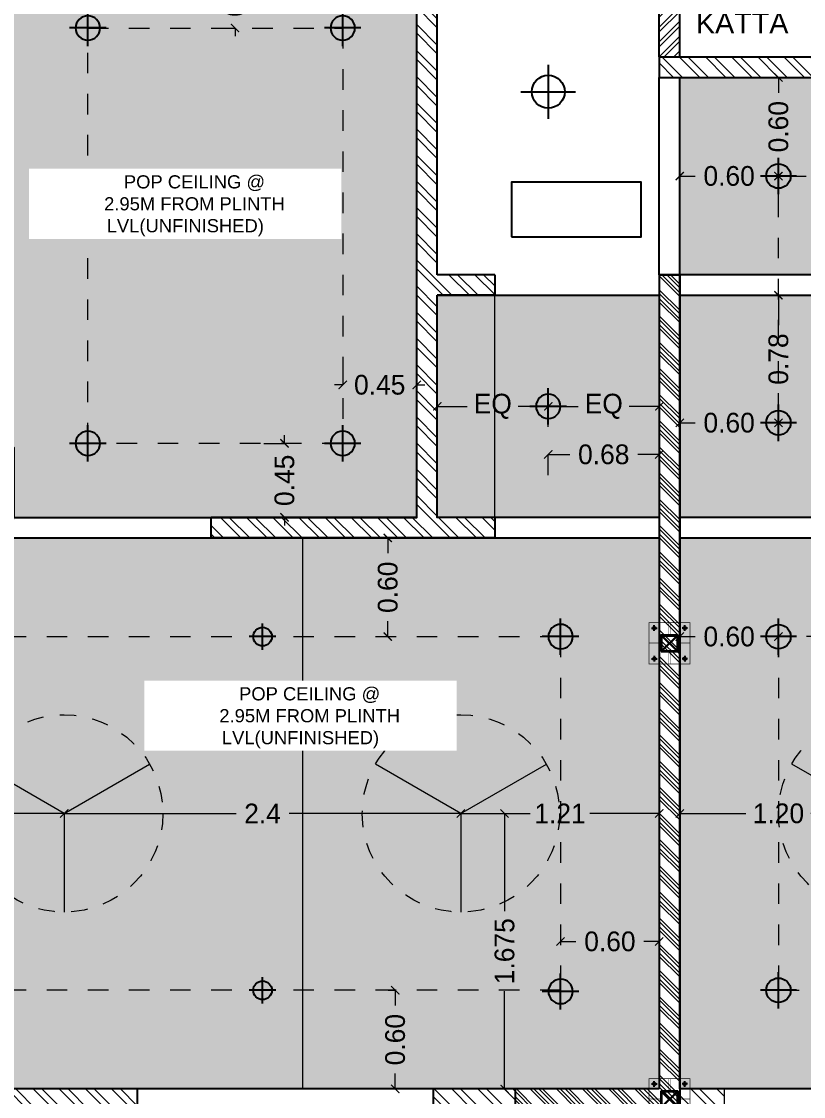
# Model space of a CAD drawing. Header units: metres. Extents: x 494 to 1845, y -666 to 1061.
# Drawn here: x 1532.37 to 1537.12, y 203.24 to 209.77 of the extents above; entities that cross this region are included whole.
import ezdxf

# ---------------------------------------------------------------- set-up
doc = ezdxf.new("R2010")
doc.units = ezdxf.units.M
doc.header["$MEASUREMENT"] = 0
for name, pattern in [('1', [0]), ('141011 - Typical Flr Plans -1 - 1.5 & 1-2 BHK_ Kolshet Namrata1$0$HIDDEN', [0.375, 0.25, -0.125]), ('_ZCAD_DYNDIM_LINETYPE_DATA_NAME_', [0.25, 0.125, -0.125]), ('HIDDEN', [0.375, 0.25, -0.125])]:
    doc.linetypes.add(name, pattern=pattern)
doc.layers.get('Defpoints').update_dxf_attribs({"color": 12})
for name, color, linetype, lineweight in [('01 WALL', 7, 'Continuous', 25), ('A-Wall Hatch', 8, 'Continuous', 9), ('DIMENSION', 8, 'Continuous', 5), ('ele ref line', 44, 'Continuous', 9), ('elec block', 14, 'Continuous', 9), ('Grid', 1, 'Continuous', 25), ('SCPL_BOLTS', 11, 'Continuous', 15), ('SCPL_ST PLATE', 222, 'Continuous', 0), ('VDA - FALSE CEILING', 7, 'Continuous', 5), ('VDA-FURNITURE', 8, 'Continuous', 13), ('VDA-HATCH', 8, 'Continuous', 9), ('VDA-WALL', 250, 'Continuous', 25)]:
    doc.layers.add(name, color=color, linetype=linetype, lineweight=lineweight)
for name, color, linetype in [('A-AREA', 1, 'Continuous'), ('BASE PLATE', 3, 'Continuous'), ('CEILING', 7, 'Continuous'), ('ceiling elec', 7, 'Continuous'), ('COLUMN', 1, 'Continuous'), ('SCPL HIDDEN', 8, 'HIDDEN'), ('TEXT', 7, 'Continuous'), ('TILES', 4, '1'), ('VDA-TEXT', 250, '1'), ('VDA-WALL BELOW', 8, 'Continuous'), ('VDA_ELECTRICAL FIXTURES', 7, 'Continuous')]:
    doc.layers.add(name, color=color, linetype=linetype)
doc.styles.add('RS', font='GOTHIC.TTF')
doc.styles.get("Standard").update_dxf_attribs({"font": 'arial.ttf'})
doc.dimstyles.new('SMALL', dxfattribs={"dimtxt": 0.16, "dimasz": 0.05, "dimexe": 0, "dimexo": 0, "dimgap": 0.05, "dimtad": 0, "dimdec": 1, "dimzin": 0, "dimdsep": 46, "dimtxsty": 'RS', "dimblk": 'ARCHTICK', "dimcen": 2.5, "dimclrd": 256, "dimclre": 256, "dimclrt": 5, "dimadec": 0, "dimazin": 0, "dimtfac": 1, "dimtofl": 0, "dimtmove": 0, "dimatfit": 3, "dimldrblk": 'ARCHTICK', "dimfxl": 0, "dimtolj": 1, "dimtzin": 0, "dimarcsym": 0})

# ---------------------------------------------------------------- blocks, each defined once
blk = doc.blocks.new('athath')
at = {"layer": 'BASE PLATE', "const_width": 0.004}
blk.add_lwpolyline([(382058.4642, 2057488.1339), (382058.7142, 2057488.1339), (382058.7142, 2057487.8839), (382058.4642, 2057487.8839)], close=True, dxfattribs=at)
at = {"layer": 'COLUMN', "color": 5, "lineweight": 30}
for p, q in [((382058.6392, 2057488.0589), (382058.5392, 2057487.9589)), ((382058.6392, 2057487.9589), (382058.5392, 2057488.0589))]:
    blk.add_line(p, q, dxfattribs=at)
blk.add_lwpolyline([(382058.5392, 2057488.0589), (382058.5392, 2057487.9589), (382058.6392, 2057487.9589), (382058.6392, 2057488.0589)], close=True, dxfattribs=at)
at = {"layer": 'Grid', "color": 5, "const_width": 0.002}
blk.add_lwpolyline([(382058.5392, 2057488.0589), (382058.6392, 2057488.0589), (382058.6392, 2057487.9589), (382058.5392, 2057487.9589)], close=True, dxfattribs=at)
at = {"layer": 'Grid', "color": 5}
blk.add_lwpolyline([(382058.5424, 2057488.0557), (382058.636, 2057488.0557), (382058.636, 2057487.9621), (382058.5424, 2057487.9621)], close=True, dxfattribs=at)
at = {"layer": 'SCPL HIDDEN'}
for p, q in [((382058.5131, 2057488.1019), (382058.4792, 2057488.1019)), ((382058.4962, 2057488.1188), (382058.4962, 2057488.0849)), ((382058.6652, 2057488.1019), (382058.6991, 2057488.1019)), ((382058.6822, 2057488.1188), (382058.6822, 2057488.0849)), ((382058.5131, 2057487.9159), (382058.4792, 2057487.9159)), ((382058.4962, 2057487.8989), (382058.4962, 2057487.9328)), ((382058.6652, 2057487.9159), (382058.6991, 2057487.9159)), ((382058.6822, 2057487.8989), (382058.6822, 2057487.9328))]:
    blk.add_line(p, q, dxfattribs=at)
at = {"layer": 'SCPL_BOLTS'}
for centre in [(382058.4962, 2057488.1019), (382058.6822, 2057488.1019), (382058.4962, 2057487.9159), (382058.6822, 2057487.9159)]:
    blk.add_circle(centre, 0.0103, dxfattribs=at)
at = {"layer": 'SCPL_ST PLATE', "const_width": 0.002}
for points in [[(382058.5857, 2057488.1339), (382058.5926, 2057488.1339), (382058.5926, 2057488.0589), (382058.5857, 2057488.0589)], [(382058.4642, 2057488.0123), (382058.4642, 2057488.0054), (382058.5392, 2057488.0054), (382058.5392, 2057488.0123)], [(382058.5857, 2057487.8839), (382058.5926, 2057487.8839), (382058.5926, 2057487.9589), (382058.5857, 2057487.9589)], [(382058.6392, 2057488.0054), (382058.6392, 2057488.0123), (382058.7142, 2057488.0123), (382058.7142, 2057488.0054)]]:
    blk.add_lwpolyline(points, close=True, dxfattribs=at)
blk = doc.blocks.new('RJRTYJTY')
at = {"layer": 'VDA_ELECTRICAL FIXTURES', "color": 1}
for p, q in [((1034.1393, 54.9462), (1034.1393, 55.1921)), ((1034.2643, 55.0691), (1034.0143, 55.0691))]:
    blk.add_line(p, q, dxfattribs=at)
blk.add_circle((1034.1393, 55.0691), 0.0753, dxfattribs=at)
blk = doc.blocks.new('12w')
at = {"layer": 'VDA_ELECTRICAL FIXTURES', "color": 5, "ltscale": 0.1}
for p, q in [((87910.28, 3817.04), (87910.28, 3823.9)), ((87906.82, 3820.47), (87913.75, 3820.47))]:
    blk.add_line(p, q, dxfattribs=at)
blk.add_circle((87910.28, 3820.47), 2.32, dxfattribs=at)
blk = doc.blocks.new('AEYTUU')
at = {"layer": 'VDA_ELECTRICAL FIXTURES', "color": 6, "ltscale": 0.1}
for p, q in [((8243.959, -3482.8142), (8243.959, -3482.6904)), ((8244.0215, -3482.7523), (8243.8964, -3482.7523))]:
    blk.add_line(p, q, dxfattribs=at)
blk.add_circle((8243.959, -3482.7523), 0.0437, dxfattribs=at)
blk = doc.blocks.new('FAN 1')
at = {"layer": 'elec block', "color": 68, "true_color": 0x394d00}
for q in [(-3723.1179, 868.3743), (-3722.0786, 868.3743), (-3722.5983, 867.4743)]:
    blk.add_line((-3722.5983, 868.0743), q, dxfattribs=at)
at = {"layer": 'elec block', "color": 68, "linetype": '141011 - Typical Flr Plans -1 - 1.5 & 1-2 BHK_ Kolshet Namrata1$0$HIDDEN', "ltscale": 0.15, "true_color": 0x394d00}
blk.add_circle((-3722.5983, 868.0743), 0.6, dxfattribs=at)
blk = doc.blocks.new('_ArchTick')
at = {"color": 0, "linetype": 'ByBlock', "const_width": 0.15}
blk.add_lwpolyline([(-0.5, -0.5), (0.5, 0.5)], dxfattribs=at)
blk = doc.blocks.new('*D617')
at = {"layer": 'Defpoints', "color": 0, "transparency": 16777216}
for p in [(4.375, 4.3937), (4.825, 4.3937), (4.825, 4.2805)]:
    blk.add_point(p, dxfattribs=at)
at = {"layer": 'DIMENSION', "lineweight": -2, "transparency": 16777216}
for p, q in [((4.375, 4.3937), (4.375, 4.2805)), ((4.825, 4.3937), (4.825, 4.2805)), ((4.375, 4.2805), (4.325, 4.2805)), ((4.825, 4.2805), (4.875, 4.2805))]:
    blk.add_line(p, q, dxfattribs=at)
at = {"layer": 'DIMENSION', "lineweight": -2, "transparency": 16777216, "xscale": 0.05, "yscale": 0.05, "zscale": 0.05}
blk.add_blockref('_ArchTick', (4.375, 4.2805), dxfattribs=at)
at = {"layer": 'DIMENSION', "lineweight": -2, "transparency": 16777216, "xscale": 0.05, "yscale": 0.05, "zscale": 0.05, "rotation": 180}
blk.add_blockref('_ArchTick', (4.825, 4.2805), dxfattribs=at)
at = {"layer": 'DIMENSION', "color": 5, "transparency": 16777216, "insert": (4.6, 4.2805), "char_height": 0.12, "attachment_point": 5, "style": 'RS'}
blk.add_mtext('\\A1;0.45', dxfattribs=at)
blk = doc.blocks.new('*D618')
at = {"layer": 'Defpoints', "color": 0, "transparency": 16777216}
for p in [(3.8445, 3.925), (4.021, 3.925), (3.8445, 3.475)]:
    blk.add_point(p, dxfattribs=at)
at = {"layer": 'DIMENSION', "lineweight": -2, "transparency": 16777216}
for p, q in [((3.896, 3.925), (4.021, 3.925)), ((4.021, 3.925), (4.021, 3.975)), ((3.896, 3.475), (4.021, 3.475)), ((4.021, 3.475), (4.021, 3.425))]:
    blk.add_line(p, q, dxfattribs=at)
at = {"layer": 'DIMENSION', "lineweight": -2, "transparency": 16777216, "xscale": 0.05, "yscale": 0.05, "zscale": 0.05}
for p, rotation in [((4.021, 3.925), 270), ((4.021, 3.475), 90)]:
    blk.add_blockref('_ArchTick', p, dxfattribs=dict(at, rotation=rotation))
at = {"layer": 'DIMENSION', "color": 5, "transparency": 16777216, "insert": (4.021, 3.7), "char_height": 0.12, "attachment_point": 5, "rotation": 90, "style": 'RS'}
blk.add_mtext('\\A1;0.45', dxfattribs=at)
blk = doc.blocks.new('*D619')
at = {"layer": 'Defpoints', "color": 0, "transparency": 16777216}
for p in [(4.95, 4.15), (4.95, 3.9936), (5.625, 3.9936)]:
    blk.add_point(p, dxfattribs=at)
at = {"layer": 'DIMENSION', "lineweight": -2, "transparency": 16777216}
for p, q in [((4.95, 4.025), (4.95, 4.15)), ((4.95, 4.15), (5.1321, 4.15)), ((5.625, 4.15), (5.4429, 4.15)), ((5.625, 4.025), (5.625, 4.15))]:
    blk.add_line(p, q, dxfattribs=at)
at = {"layer": 'DIMENSION', "lineweight": -2, "transparency": 16777216, "xscale": 0.05, "yscale": 0.05, "zscale": 0.05, "rotation": 180}
blk.add_blockref('_ArchTick', (4.95, 4.15), dxfattribs=at)
at = {"layer": 'DIMENSION', "lineweight": -2, "transparency": 16777216, "xscale": 0.05, "yscale": 0.05, "zscale": 0.05}
blk.add_blockref('_ArchTick', (5.625, 4.15), dxfattribs=at)
at = {"layer": 'DIMENSION', "color": 5, "transparency": 16777216, "insert": (5.2875, 4.15), "char_height": 0.12, "attachment_point": 5, "style": 'RS'}
blk.add_mtext('\\A1;EQ', dxfattribs=at)
blk = doc.blocks.new('*D620')
at = {"layer": 'Defpoints', "color": 0, "transparency": 16777216}
for p in [(6.3, 4.15), (5.625, 3.9342), (6.3, 3.9342)]:
    blk.add_point(p, dxfattribs=at)
at = {"layer": 'DIMENSION', "lineweight": -2, "transparency": 16777216}
for p, q in [((5.625, 4.025), (5.625, 4.15)), ((5.625, 4.15), (5.8071, 4.15)), ((6.3, 4.15), (6.1179, 4.15)), ((6.3, 4.025), (6.3, 4.15))]:
    blk.add_line(p, q, dxfattribs=at)
at = {"layer": 'DIMENSION', "lineweight": -2, "transparency": 16777216, "xscale": 0.05, "yscale": 0.05, "zscale": 0.05, "rotation": 180}
blk.add_blockref('_ArchTick', (5.625, 4.15), dxfattribs=at)
at = {"layer": 'DIMENSION', "lineweight": -2, "transparency": 16777216, "xscale": 0.05, "yscale": 0.05, "zscale": 0.05}
blk.add_blockref('_ArchTick', (6.3, 4.15), dxfattribs=at)
at = {"layer": 'DIMENSION', "color": 5, "transparency": 16777216, "insert": (5.9625, 4.15), "char_height": 0.12, "attachment_point": 5, "style": 'RS'}
blk.add_mtext('\\A1;EQ', dxfattribs=at)
blk = doc.blocks.new('*D621')
at = {"layer": 'Defpoints', "color": 0, "transparency": 16777216}
for p in [(6.3, 3.8575), (5.625, 3.6417), (6.3, 3.6417)]:
    blk.add_point(p, dxfattribs=at)
at = {"layer": 'DIMENSION', "lineweight": -2, "transparency": 16777216}
for p, q in [((5.625, 3.7325), (5.625, 3.8575)), ((5.625, 3.8575), (5.756, 3.8575)), ((6.3, 3.8575), (6.169, 3.8575)), ((6.3, 3.7325), (6.3, 3.8575))]:
    blk.add_line(p, q, dxfattribs=at)
at = {"layer": 'DIMENSION', "lineweight": -2, "transparency": 16777216, "xscale": 0.05, "yscale": 0.05, "zscale": 0.05, "rotation": 180}
blk.add_blockref('_ArchTick', (5.625, 3.8575), dxfattribs=at)
at = {"layer": 'DIMENSION', "lineweight": -2, "transparency": 16777216, "xscale": 0.05, "yscale": 0.05, "zscale": 0.05}
blk.add_blockref('_ArchTick', (6.3, 3.8575), dxfattribs=at)
at = {"layer": 'DIMENSION', "color": 5, "transparency": 16777216, "insert": (5.9625, 3.8575), "char_height": 0.12, "attachment_point": 5, "style": 'RS'}
blk.add_mtext('\\A1;0.68', dxfattribs=at)
blk = doc.blocks.new('*D626')
at = {"layer": 'Defpoints', "color": 0, "transparency": 16777216}
for p in [(4.6492, 3.35), (4.6492, 2.75), (4.6492, 2.75)]:
    blk.add_point(p, dxfattribs=at)
at = {"layer": 'DIMENSION', "lineweight": -2, "transparency": 16777216}
for p, q in [((4.6492, 3.35), (4.6492, 3.35)), ((4.6492, 3.35), (4.6492, 3.2567)), ((4.6492, 2.75), (4.6492, 2.8433)), ((4.6492, 2.75), (4.6492, 2.75))]:
    blk.add_line(p, q, dxfattribs=at)
at = {"layer": 'DIMENSION', "lineweight": -2, "transparency": 16777216, "xscale": 0.05, "yscale": 0.05, "zscale": 0.05}
for p, rotation in [((4.6492, 3.35), 90), ((4.6492, 2.75), 270)]:
    blk.add_blockref('_ArchTick', p, dxfattribs=dict(at, rotation=rotation))
at = {"layer": 'DIMENSION', "color": 5, "transparency": 16777216, "insert": (4.6492, 3.05), "char_height": 0.12, "attachment_point": 5, "rotation": 90, "style": 'RS'}
blk.add_mtext('\\A1;0.60', dxfattribs=at)
blk = doc.blocks.new('*D627')
at = {"layer": 'Defpoints', "color": 0, "transparency": 16777216}
for p in [(4.6516, 0.6), (4.6516, 0), (4.6942, 0)]:
    blk.add_point(p, dxfattribs=at)
at = {"layer": 'DIMENSION', "lineweight": -2, "transparency": 16777216}
for p, q in [((4.6516, 0.6), (4.6942, 0.6)), ((4.6942, 0.6), (4.6942, 0.5067)), ((4.6942, 0), (4.6942, 0.0933)), ((4.6516, 0), (4.6942, 0))]:
    blk.add_line(p, q, dxfattribs=at)
at = {"layer": 'DIMENSION', "lineweight": -2, "transparency": 16777216, "xscale": 0.05, "yscale": 0.05, "zscale": 0.05}
for p, rotation in [((4.6942, 0.6), 90), ((4.6942, 0), 270)]:
    blk.add_blockref('_ArchTick', p, dxfattribs=dict(at, rotation=rotation))
at = {"layer": 'DIMENSION', "color": 5, "transparency": 16777216, "insert": (4.6942, 0.3), "char_height": 0.12, "attachment_point": 5, "rotation": 90, "style": 'RS'}
blk.add_mtext('\\A1;0.60', dxfattribs=at)
blk = doc.blocks.new('*D628')
at = {"layer": 'Defpoints', "color": 0, "transparency": 16777216}
for p in [(5.7, 0.8966), (6.3, 0.8966), (6.3, 0.8966)]:
    blk.add_point(p, dxfattribs=at)
at = {"layer": 'DIMENSION', "lineweight": -2, "transparency": 16777216}
for p, q in [((5.7, 0.8966), (5.7, 0.8966)), ((5.7, 0.8966), (5.7933, 0.8966)), ((6.3, 0.8966), (6.2067, 0.8966)), ((6.3, 0.8966), (6.3, 0.8966))]:
    blk.add_line(p, q, dxfattribs=at)
at = {"layer": 'DIMENSION', "lineweight": -2, "transparency": 16777216, "xscale": 0.05, "yscale": 0.05, "zscale": 0.05, "rotation": 180}
blk.add_blockref('_ArchTick', (5.7, 0.8966), dxfattribs=at)
at = {"layer": 'DIMENSION', "lineweight": -2, "transparency": 16777216, "xscale": 0.05, "yscale": 0.05, "zscale": 0.05}
blk.add_blockref('_ArchTick', (6.3, 0.8966), dxfattribs=at)
at = {"layer": 'DIMENSION', "color": 5, "transparency": 16777216, "insert": (6, 0.8966), "char_height": 0.12, "attachment_point": 5, "style": 'RS'}
blk.add_mtext('\\A1;0.60', dxfattribs=at)
blk = doc.blocks.new('*D629')
at = {"layer": 'Defpoints', "color": 0, "transparency": 16777216}
for p in [(5.0937, 1.675), (6.3, 1.675), (6.3, 1.675)]:
    blk.add_point(p, dxfattribs=at)
at = {"layer": 'DIMENSION', "lineweight": -2, "transparency": 16777216}
for p, q in [((5.0937, 1.675), (5.0937, 1.675)), ((5.0937, 1.675), (5.5158, 1.675)), ((6.3, 1.675), (5.878, 1.675)), ((6.3, 1.675), (6.3, 1.675))]:
    blk.add_line(p, q, dxfattribs=at)
at = {"layer": 'DIMENSION', "lineweight": -2, "transparency": 16777216, "xscale": 0.05, "yscale": 0.05, "zscale": 0.05, "rotation": 180.0000000000013}
blk.add_blockref('_ArchTick', (5.0937, 1.675), dxfattribs=at)
at = {"layer": 'DIMENSION', "lineweight": -2, "transparency": 16777216, "xscale": 0.05, "yscale": 0.05, "zscale": 0.05}
blk.add_blockref('_ArchTick', (6.3, 1.675), dxfattribs=at)
at = {"layer": 'DIMENSION', "color": 5, "transparency": 16777216, "insert": (5.6969, 1.675), "char_height": 0.12, "attachment_point": 5, "style": 'RS'}
blk.add_mtext('\\A1;1.21', dxfattribs=at)
blk = doc.blocks.new('*D630')
at = {"layer": 'Defpoints', "color": 0, "transparency": 16777216}
for p in [(5.2596, 1.675), (5.2596, 0), (5.3594, 0)]:
    blk.add_point(p, dxfattribs=at)
at = {"layer": 'DIMENSION', "lineweight": -2, "transparency": 16777216}
for p, q in [((5.2596, 1.675), (5.3594, 1.675)), ((5.3594, 1.675), (5.3594, 1.0803)), ((5.3594, 0), (5.3594, 0.5947)), ((5.2596, 0), (5.3594, 0))]:
    blk.add_line(p, q, dxfattribs=at)
at = {"layer": 'DIMENSION', "lineweight": -2, "transparency": 16777216, "xscale": 0.05, "yscale": 0.05, "zscale": 0.05}
for p, rotation in [((5.3594, 1.675), 90), ((5.3594, 0), 270)]:
    blk.add_blockref('_ArchTick', p, dxfattribs=dict(at, rotation=rotation))
at = {"layer": 'DIMENSION', "color": 5, "transparency": 16777216, "insert": (5.3594, 0.8375), "char_height": 0.12, "attachment_point": 5, "rotation": 90, "style": 'RS'}
blk.add_mtext('\\A1;1.675', dxfattribs=at)
blk = doc.blocks.new('*D631')
at = {"layer": 'Defpoints', "color": 0, "transparency": 16777216}
for p in [(1.475, 1.675), (1.475, 1.675), (2.6812, 1.675)]:
    blk.add_point(p, dxfattribs=at)
at = {"layer": 'DIMENSION', "lineweight": -2, "transparency": 16777216}
for p, q in [((1.475, 1.675), (1.475, 1.675)), ((1.475, 1.675), (1.897, 1.675)), ((2.6812, 1.675), (2.2592, 1.675)), ((2.6812, 1.675), (2.6812, 1.675))]:
    blk.add_line(p, q, dxfattribs=at)
at = {"layer": 'DIMENSION', "lineweight": -2, "transparency": 16777216, "xscale": 0.05, "yscale": 0.05, "zscale": 0.05, "rotation": 180}
blk.add_blockref('_ArchTick', (1.475, 1.675), dxfattribs=at)
at = {"layer": 'DIMENSION', "lineweight": -2, "transparency": 16777216, "xscale": 0.05, "yscale": 0.05, "zscale": 0.05}
blk.add_blockref('_ArchTick', (2.6812, 1.675), dxfattribs=at)
at = {"layer": 'DIMENSION', "color": 5, "transparency": 16777216, "insert": (2.0781, 1.675), "char_height": 0.12, "attachment_point": 5, "style": 'RS'}
blk.add_mtext('\\A1;1.21', dxfattribs=at)
blk = doc.blocks.new('*D632')
at = {"layer": 'Defpoints', "color": 0, "transparency": 16777216}
for p in [(2.6812, 1.675), (5.0937, 1.6747), (5.0937, 1.675)]:
    blk.add_point(p, dxfattribs=at)
at = {"layer": 'DIMENSION', "lineweight": -2, "transparency": 16777216}
for p, q in [((2.6812, 1.675), (2.6812, 1.6753)), ((2.6812, 1.6753), (3.7265, 1.6751)), ((5.0937, 1.675), (4.0485, 1.6751)), ((5.0937, 1.6747), (5.0937, 1.675))]:
    blk.add_line(p, q, dxfattribs=at)
at = {"layer": 'DIMENSION', "lineweight": -2, "transparency": 16777216, "xscale": 0.05000000000000001, "yscale": 0.05000000000000001, "zscale": 0.05000000000000001}
for p, rotation in [((2.6812, 1.6753), 179.9927188488737), ((5.0937, 1.675), 359.9927188488738)]:
    blk.add_blockref('_ArchTick', p, dxfattribs=dict(at, rotation=rotation))
at = {"layer": 'DIMENSION', "color": 5, "transparency": 16777216, "insert": (3.8875, 1.6751), "char_height": 0.12, "attachment_point": 5, "rotation": 359.99272, "style": 'RS'}
blk.add_mtext('\\A1;2.4', dxfattribs=at)
blk = doc.blocks.new('*D645')
at = {"layer": 'Defpoints', "color": 0, "transparency": 16777216}
for p in [(3.6, 6.9), (3.7202, 6.9), (3.6, 6.45)]:
    blk.add_point(p, dxfattribs=at)
at = {"layer": 'DIMENSION', "lineweight": -2, "transparency": 16777216}
for p, q in [((3.7202, 6.9), (3.7202, 6.95)), ((3.6, 6.9), (3.7202, 6.9)), ((3.6, 6.45), (3.7202, 6.45)), ((3.7202, 6.45), (3.7202, 6.4))]:
    blk.add_line(p, q, dxfattribs=at)
at = {"layer": 'DIMENSION', "lineweight": -2, "transparency": 16777216, "xscale": 0.05, "yscale": 0.05, "zscale": 0.05}
for p, rotation in [((3.7202, 6.9), 270), ((3.7202, 6.45), 90)]:
    blk.add_blockref('_ArchTick', p, dxfattribs=dict(at, rotation=rotation))
at = {"layer": 'DIMENSION', "color": 5, "transparency": 16777216, "insert": (3.7202, 6.675), "char_height": 0.12, "attachment_point": 5, "rotation": 90, "style": 'RS'}
blk.add_mtext('\\A1;0.45', dxfattribs=at)
blk = doc.blocks.new('*D646')
at = {"layer": 'Defpoints', "color": 0, "transparency": 16777216}
for p in [(0.1097, 4.95), (-0.4903, 4.7487), (0.1097, 4.7487)]:
    blk.add_point(p, dxfattribs=at)
at = {"layer": 'DIMENSION', "lineweight": -2, "transparency": 16777216}
for p, q in [((-0.4903, 4.825), (-0.4903, 4.95)), ((-0.4903, 4.95), (-0.397, 4.95)), ((0.1097, 4.95), (0.0164, 4.95)), ((0.1097, 4.825), (0.1097, 4.95))]:
    blk.add_line(p, q, dxfattribs=at)
at = {"layer": 'DIMENSION', "lineweight": -2, "transparency": 16777216, "xscale": 0.05, "yscale": 0.05, "zscale": 0.05, "rotation": 180}
blk.add_blockref('_ArchTick', (-0.4903, 4.95), dxfattribs=at)
at = {"layer": 'DIMENSION', "lineweight": -2, "transparency": 16777216, "xscale": 0.05, "yscale": 0.05, "zscale": 0.05}
blk.add_blockref('_ArchTick', (0.1097, 4.95), dxfattribs=at)
at = {"layer": 'DIMENSION', "color": 5, "transparency": 16777216, "insert": (-0.1903, 4.95), "char_height": 0.12, "attachment_point": 5, "style": 'RS'}
blk.add_mtext('\\A1;0.60', dxfattribs=at)
blk = doc.blocks.new('*D647')
at = {"layer": 'Defpoints', "color": 0, "transparency": 16777216}
for p in [(0.8597, 4.95), (0.1097, 4.7831), (0.8597, 4.7831)]:
    blk.add_point(p, dxfattribs=at)
at = {"layer": 'DIMENSION', "lineweight": -2, "transparency": 16777216}
for p, q in [((0.1097, 4.825), (0.1097, 4.95)), ((0.1097, 4.95), (0.279, 4.95)), ((0.8597, 4.95), (0.6904, 4.95)), ((0.8597, 4.825), (0.8597, 4.95))]:
    blk.add_line(p, q, dxfattribs=at)
at = {"layer": 'DIMENSION', "lineweight": -2, "transparency": 16777216, "xscale": 0.05, "yscale": 0.05, "zscale": 0.05, "rotation": 180}
blk.add_blockref('_ArchTick', (0.1097, 4.95), dxfattribs=at)
at = {"layer": 'DIMENSION', "lineweight": -2, "transparency": 16777216, "xscale": 0.05, "yscale": 0.05, "zscale": 0.05}
blk.add_blockref('_ArchTick', (0.8597, 4.95), dxfattribs=at)
at = {"layer": 'DIMENSION', "color": 5, "transparency": 16777216, "insert": (0.4847, 4.95), "char_height": 0.12, "attachment_point": 5, "style": 'RS'}
blk.add_mtext('\\A1;0.75', dxfattribs=at)
blk = doc.blocks.new('*D648')
at = {"layer": 'Defpoints', "color": 0, "transparency": 16777216}
for p in [(0.1097, 5.55), (0.1447, 5.55), (0.1447, 4.95)]:
    blk.add_point(p, dxfattribs=at)
at = {"layer": 'DIMENSION', "lineweight": -2, "transparency": 16777216}
for p, q in [((0.1447, 5.55), (0.1097, 5.55)), ((0.1097, 5.55), (0.1097, 5.4567)), ((0.1097, 4.95), (0.1097, 5.0433)), ((0.1447, 4.95), (0.1097, 4.95))]:
    blk.add_line(p, q, dxfattribs=at)
at = {"layer": 'DIMENSION', "lineweight": -2, "transparency": 16777216, "xscale": 0.05, "yscale": 0.05, "zscale": 0.05}
for p, rotation in [((0.1097, 5.55), 90), ((0.1097, 4.95), 270)]:
    blk.add_blockref('_ArchTick', p, dxfattribs=dict(at, rotation=rotation))
at = {"layer": 'DIMENSION', "color": 5, "transparency": 16777216, "insert": (0.1097, 5.25), "char_height": 0.12, "attachment_point": 5, "rotation": 90, "style": 'RS'}
blk.add_mtext('\\A1;0.60', dxfattribs=at)
blk = doc.blocks.new('*D649')
at = {"layer": 'Defpoints', "color": 0, "transparency": 16777216}
for p in [(-0.4903, 3.45), (-0.4903, 3.3391), (0.1097, 3.3391)]:
    blk.add_point(p, dxfattribs=at)
at = {"layer": 'DIMENSION', "lineweight": -2, "transparency": 16777216}
for p, q in [((-0.4903, 3.3391), (-0.4903, 3.45)), ((-0.4903, 3.45), (-0.397, 3.45)), ((0.1097, 3.45), (0.0164, 3.45)), ((0.1097, 3.3391), (0.1097, 3.45))]:
    blk.add_line(p, q, dxfattribs=at)
at = {"layer": 'DIMENSION', "lineweight": -2, "transparency": 16777216, "xscale": 0.05, "yscale": 0.05, "zscale": 0.05, "rotation": 180}
blk.add_blockref('_ArchTick', (-0.4903, 3.45), dxfattribs=at)
at = {"layer": 'DIMENSION', "lineweight": -2, "transparency": 16777216, "xscale": 0.05, "yscale": 0.05, "zscale": 0.05}
blk.add_blockref('_ArchTick', (0.1097, 3.45), dxfattribs=at)
at = {"layer": 'DIMENSION', "color": 5, "transparency": 16777216, "insert": (-0.1903, 3.45), "char_height": 0.12, "attachment_point": 5, "style": 'RS'}
blk.add_mtext('\\A1;0.60', dxfattribs=at)
blk = doc.blocks.new('*D650')
at = {"layer": 'Defpoints', "color": 0, "transparency": 16777216}
for p in [(0.1097, 4.225), (0.2194, 4.225), (0.2194, 3.45)]:
    blk.add_point(p, dxfattribs=at)
at = {"layer": 'DIMENSION', "lineweight": -2, "transparency": 16777216}
for p, q in [((0.2194, 4.225), (0.1097, 4.225)), ((0.1097, 4.225), (0.1097, 4.044)), ((0.1097, 3.45), (0.1097, 3.631)), ((0.2194, 3.45), (0.1097, 3.45))]:
    blk.add_line(p, q, dxfattribs=at)
at = {"layer": 'DIMENSION', "lineweight": -2, "transparency": 16777216, "xscale": 0.05, "yscale": 0.05, "zscale": 0.05}
for p, rotation in [((0.1097, 4.225), 89.99999878570395), ((0.1097, 3.45), 269.999998785704)]:
    blk.add_blockref('_ArchTick', p, dxfattribs=dict(at, rotation=rotation))
at = {"layer": 'DIMENSION', "color": 5, "transparency": 16777216, "insert": (0.1097, 3.8375), "char_height": 0.12, "attachment_point": 5, "rotation": 90, "style": 'RS'}
blk.add_mtext('\\A1;0.78', dxfattribs=at)
blk = doc.blocks.new('*D651')
at = {"layer": 'Defpoints', "color": 0, "transparency": 16777216}
for p in [(-0.4903, 2.15), (-0.4903, 1.9224), (0.1097, 1.9224)]:
    blk.add_point(p, dxfattribs=at)
at = {"layer": 'DIMENSION', "lineweight": -2, "transparency": 16777216}
for p, q in [((-0.4903, 2.025), (-0.4903, 2.15)), ((-0.4903, 2.15), (-0.397, 2.15)), ((0.1097, 2.15), (0.0164, 2.15)), ((0.1097, 2.025), (0.1097, 2.15))]:
    blk.add_line(p, q, dxfattribs=at)
at = {"layer": 'DIMENSION', "lineweight": -2, "transparency": 16777216, "xscale": 0.05, "yscale": 0.05, "zscale": 0.05, "rotation": 180}
blk.add_blockref('_ArchTick', (-0.4903, 2.15), dxfattribs=at)
at = {"layer": 'DIMENSION', "lineweight": -2, "transparency": 16777216, "xscale": 0.05, "yscale": 0.05, "zscale": 0.05}
blk.add_blockref('_ArchTick', (0.1097, 2.15), dxfattribs=at)
at = {"layer": 'DIMENSION', "color": 5, "transparency": 16777216, "insert": (-0.1903, 2.15), "char_height": 0.12, "attachment_point": 5, "style": 'RS'}
blk.add_mtext('\\A1;0.60', dxfattribs=at)
blk = doc.blocks.new('*D654')
at = {"layer": 'Defpoints', "color": 0, "transparency": 16777216}
for p in [(-0.4903, 1.414), (0.7097, 1.414), (-0.4903, 1.075)]:
    blk.add_point(p, dxfattribs=at)
at = {"layer": 'DIMENSION', "lineweight": -2, "transparency": 16777216}
for p, q in [((-0.4903, 1.2), (-0.4903, 1.075)), ((0.7097, 1.2), (0.7097, 1.075)), ((-0.4903, 1.075), (-0.0878, 1.075)), ((0.7097, 1.075), (0.3071, 1.075))]:
    blk.add_line(p, q, dxfattribs=at)
at = {"layer": 'DIMENSION', "lineweight": -2, "transparency": 16777216, "xscale": 0.05, "yscale": 0.05, "zscale": 0.05, "rotation": 180}
blk.add_blockref('_ArchTick', (-0.4903, 1.075), dxfattribs=at)
at = {"layer": 'DIMENSION', "lineweight": -2, "transparency": 16777216, "xscale": 0.05, "yscale": 0.05, "zscale": 0.05}
blk.add_blockref('_ArchTick', (0.7097, 1.075), dxfattribs=at)
at = {"layer": 'DIMENSION', "color": 5, "transparency": 16777216, "insert": (0.1097, 1.075), "char_height": 0.12, "attachment_point": 5, "style": 'RS'}
blk.add_mtext('\\A1;1.20', dxfattribs=at)
blk = doc.blocks.new('asfsdf')
at = {"layer": 'A-Wall Hatch', "ltscale": 0.1}
h = blk.add_hatch(dxfattribs=at)
h.set_pattern_fill('ANSI32', color=256, scale=0.3, angle=270)
h.set_pattern_definition([(315, (3.125, -3.6), (0.0795495, 0.0795495), []), (315, (3.125, -3.65303), (0.0795495, 0.0795495), [])])
h.paths.add_polyline_path([(1.35, 6), (1.475, 6), (1.475, 6.9), (4.825, 6.9), (4.825, 3.475), (3.575, 3.475), (3.575, 3.35), (5.3, 3.35), (5.3, 3.475), (4.95, 3.475), (4.95, 4.825), (5.3, 4.825), (5.3, 4.95), (4.95, 4.95), (4.95, 7.025), (1.35, 7.025)])
h.paths.add_polyline_path([(-3.25, -1.45), (-3.125, -1.45), (-3.125, 6.3), (-1.775, 6.3), (-1.775, 5.35), (-1.65, 5.35), (-1.65, 6.425), (-3.25, 6.425)])
h.paths.add_polyline_path([(-2.375, 3.775), (-0.125, 3.775), (-0.125, 0.9), (0, 0.9), (0, 3.775), (0.375, 3.775), (0.375, 3.9), (-1.65, 3.9), (-1.65, 4.75), (-1.775, 4.75), (-1.775, 3.9), (-2.375, 3.9)])
h.paths.add_polyline_path([(0.9, -0.125), (3, -0.125), (3, -3.6), (3.125, -3.6), (3.125, 0), (0.9, 0)])
h.paths.add_polyline_path([(5.425, -0.125), (5.425, -2.05), (5.55, -2.05), (5.55, -0.125), (6.425, -0.125), (6.425, 4.95), (6.3, 4.95), (6.3, 0), (5.425, 0)])
h.paths.add_polyline_path([(0.975, 3.7751), (0.975, 3.9), (1.35, 3.9), (1.35, 4.8), (1.475, 4.8), (1.475, 3.9), (2.375, 3.9), (2.375, 3.35), (2.25, 3.35), (2.25, 3.775), (1.475, 3.775), (1.475, 0.9), (1.35, 0.9), (1.35, 1.7), (0.75, 1.7), (0.75, 1.825), (1.35, 1.825), (1.35, 3.775), (0.9809, 3.775), (0.9809, 3.7751)])
h.paths.add_polyline_path([(-0.725, -0.125), (-0.125, -0.125), (-0.125, -3.6), (0, -3.6), (0, 0), (-0.725, 0)])
h.paths.add_polyline_path([(-3.125, -0.125), (-3.125, 0), (-2.525, 0), (-2.525, -0.125)])
h.paths.add_polyline_path([(4.925, -0.125), (4.925, 0), (5.425, 0), (5.425, -0.125)])
at = {"layer": 'VDA-HATCH', "true_color": 0xdbdbdb}
h = blk.add_hatch(color=254, dxfattribs=at)
h.dxf.hatch_style = 1
h.paths.add_polyline_path([(6.3, 0), (1.475, 0), (1.475, 3.775), (2.25, 3.775), (2.25, 3.35), (6.3, 3.35)])
h.paths.add_polyline_path([(1.475, 3.9), (2.375, 3.9), (2.375, 3.475), (4.825, 3.475), (4.825, 6.9), (1.475, 6.9)])
h.paths.add_polyline_path([(-0.125, 3.775), (-3.125, 3.775), (-3.125, 0), (-0.125, 0)])
h.paths.add_polyline_path([(3, -0.125), (0, -0.125), (0, -3.475), (3, -3.475)])
h.paths.add_polyline_path([(-1.775, 3.9), (-3.125, 3.9), (-3.125, 6.3), (-1.775, 6.3)])
h.paths.add_polyline_path([(1.35, 1.825), (0, 1.825), (0, 3.775), (1.35, 3.775)])
h.paths.add_polyline_path([(1.35, 1.7), (0, 1.7), (0, 0), (1.35, 0)])
h.paths.add_polyline_path([(4.95, 4.825), (6.3, 4.825), (6.3, 3.475), (4.95, 3.475)])
at = {"layer": 'CEILING', "color": 6}
for points in [[(1.475, 3.9), (2.375, 3.9), (2.375, 3.475), (4.825, 3.475), (4.825, 6.9), (1.475, 6.9)], [(4.95, 4.825), (6.3, 4.825), (6.3, 3.475), (4.95, 3.475)], [(6.3, 0), (1.475, 0), (1.475, 3.775), (2.25, 3.775), (2.25, 3.35), (6.3, 3.35)]]:
    blk.add_lwpolyline(points, close=True, dxfattribs=at)
at = {"layer": 'DIMENSION'}
blk.add_line((4.1334, 0), (4.1334, 3.35), dxfattribs=at)
at = {"layer": 'VDA - FALSE CEILING', "color": 253, "linetype": '_ZCAD_DYNDIM_LINETYPE_DATA_NAME_'}
for points in [[(2.825, 6.45), (4.375, 6.45), (4.375, 3.925), (2.825, 3.925)], [(5.7, 0.6), (2.075, 0.6), (2.075, 2.75), (5.7, 2.75)]]:
    blk.add_lwpolyline(points, close=True, dxfattribs=at)
at = {"layer": 'VDA-FURNITURE'}
blk.add_line((5.3, 3.475), (5.3, 4.825), dxfattribs=at)
at = {"layer": 'VDA-WALL'}
for p, q in [((4.95, 4.95), (4.95, 7.025)), ((4.825, 3.475), (4.825, 6.9)), ((5.3, 4.95), (4.95, 4.95)), ((5.3, 4.95), (5.3, 4.825)), ((6.3, 4.95), (6.3, 0)), ((6.425, 4.95), (6.3, 4.95)), ((6.425, 4.95), (6.425, -0.125)), ((4.95, 3.475), (4.95, 4.825)), ((5.3, 4.825), (4.95, 4.825)), ((4.825, 3.475), (3.575, 3.475)), ((3.575, 3.35), (3.575, 3.475)), ((5.3, 3.475), (4.95, 3.475)), ((5.3, 3.475), (5.3, 3.35)), ((5.3, 3.35), (3.575, 3.35)), ((3.125, 0), (0.9, 0)), ((3.125, 0), (3.125, -3.6)), ((6.3, 0), (4.925, 0)), ((4.925, 0), (4.925, -0.125))]:
    blk.add_line(p, q, dxfattribs=at)
at = {"layer": 'VDA-WALL BELOW'}
blk.add_line((4.925, 0), (3.125, 0), dxfattribs=at)
at = {"layer": '01 WALL', "xscale": 1.296, "yscale": 1.296, "zscale": 1.296}
for p in [(-10680.2833, 4516.397), (-10680.2833, 4514.247)]:
    blk.add_blockref('AEYTUU', p, dxfattribs=at)
at = {"layer": 'ceiling elec', "color": 55, "lineweight": 0, "xscale": -0.032002010394372, "yscale": 0.032002010394372, "zscale": 0.032002010394372}
for p in [(2816.1307, -115.8127), (2817.6807, -115.8127), (2818.9307, -118.1127), (2816.1307, -118.3377), (2817.6807, -118.3377), (2819.0057, -119.5127), (2819.0057, -121.6696)]:
    blk.add_blockref('12w', p, dxfattribs=at)
at = {"layer": 'ele ref line', "color": 14}
for p in [(3725.2795, -866.3993), (3727.692, -866.3993)]:
    blk.add_blockref('FAN 1', p, dxfattribs=at)
at = {"layer": 'DIMENSION'}
for p1, p2, distance, override, picture, middle in [((3.6, 6.45), (3.6, 6.9), -0.1202, {"dimtxt": 0.12, "dimdec": 2}, '*D645', (3.7202, 6.675)), ((4.375, 4.3937), (4.825, 4.3937), -0.1132, {"dimtxt": 0.12, "dimdec": 2, "dimblk": 'ArchTick'}, '*D617', (4.6, 4.2805)), ((3.8445, 3.475), (3.8445, 3.925), -0.1765, {"dimtxt": 0.12, "dimdec": 2, "dimblk": 'ArchTick'}, '*D618', (4.021, 3.7)), ((5.625, 3.6416980463), (6.3, 3.6416980463), 0.2158333809, {"dimtxt": 0.12, "dimdec": 2, "dimblk": 'ArchTick'}, '*D621', (5.9625, 3.8575314272)), ((4.6492, 3.35), (4.6492, 2.75), 0, {"dimtxt": 0.12, "dimdec": 2, "dimblk": 'ArchTick'}, '*D626', (4.6492, 3.05)), ((2.6812, 1.675), (1.475, 1.675), 0, {"dimtxt": 0.12, "dimdec": 2, "dimblk": 'ArchTick'}, '*D631', (2.0781, 1.675)), ((2.6812, 1.675), (5.0937, 1.6747), 0.0003, {"dimtxt": 0.12, "dimblk": 'ArchTick'}, '*D632', (3.8875, 1.6751)), ((5.0937, 1.675), (6.3, 1.675), 0, {"dimtxt": 0.12, "dimdec": 2, "dimblk": 'ArchTick'}, '*D629', (5.6969, 1.675)), ((5.2596, 1.675), (5.2596, 0), 0.0997, {"dimtxt": 0.12, "dimdec": 3}, '*D630', (5.3594, 0.8375)), ((5.7, 0.8966), (6.3, 0.8966), 0, {"dimtxt": 0.12, "dimdec": 2, "dimblk": 'ArchTick'}, '*D628', (6, 0.8966)), ((4.6516, 0.6), (4.6516, 0), 0.0426, {"dimtxt": 0.12, "dimdec": 2, "dimblk": 'ArchTick'}, '*D627', (4.6942, 0.3))]:
    dim = blk.add_aligned_dim(p1=p1, p2=p2, distance=distance, dimstyle='SMALL', override=override, dxfattribs=at)
    dim.commit()
    dim.dimension.update_dxf_attribs({"geometry": picture, "text_midpoint": middle})
for p1, p2, distance, picture, middle in [((5.625, 3.9936), (4.95, 3.9936), -0.1564, '*D619', (5.2875, 4.15)), ((5.625, 3.9342), (6.3, 3.9342), 0.2158, '*D620', (5.9625, 4.15))]:
    dim = blk.add_aligned_dim(p1=p1, p2=p2, distance=distance, text='EQ', dimstyle='SMALL', override={"dimtxt": 0.12, "dimblk": 'ArchTick'}, dxfattribs=at)
    dim.commit()
    dim.dimension.update_dxf_attribs({"geometry": picture, "text_midpoint": middle})
at = {"layer": 'TEXT', "extrusion": (-0.000127556, 1.52776e-05, 1), "char_height": 0.08, "width": 1.819509, "attachment_point": 2, "text_direction": (1, 0, 0.000128), "bg_fill": 2}
for insert in [(3.4176, 5.5547, 0), (4.1181, 2.4425, 0)]:
    blk.add_mtext('\\pi0.11179;POP CEILING @\\P2.95M FROM PLINTH LVL(UNFINISHED)', dxfattribs=dict(at, insert=insert))
blk = doc.blocks.new('sadfadsf')
at = {"layer": 'A-Wall Hatch', "ltscale": 0.1}
h = blk.add_hatch(dxfattribs=at)
h.set_pattern_fill('ANSI32', color=256, scale=0.3, angle=270)
h.set_pattern_definition([(315, (0.4603, -2.02692), (0.0795495, 0.0795495), []), (315, (0.4603, -2.07996), (0.0795495, 0.0795495), [])])
h.paths.add_polyline_path([(2.6547, 2.875), (0.9847, 2.875), (0.9847, 5.55), (4.8797, 5.55), (4.8797, 5.675), (-0.6153, 5.675), (-0.6153, 5.55), (0.8597, 5.55), (0.8597, 4.35), (0.5097, 4.35), (0.5097, 4.225), (0.8597, 4.225), (0.8597, 2.875), (0.5097, 2.875), (0.5097, 2.75), (2.6547, 2.75)])
h.paths.add_polyline_path([(-1.4903, -2.65), (-1.4903, -0.6), (-0.6153, -0.6), (-0.6153, 4.35), (-0.4903, 4.35), (-0.4903, -0.6), (-0.2203, -0.6), (-0.2203, -0.725), (-1.3653, -0.725), (-1.3653, -2.65)])
h.paths.add_polyline_path([(3.8547, -0.6), (1.5797, -0.6), (1.5797, -4.2), (1.7047, -4.2), (1.7047, -0.725), (3.8547, -0.725)])
h.paths.add_polyline_path([(5.2547, 3.2999), (5.2488, 3.2999), (4.8797, 3.3), (4.8797, 4.35), (4.7547, 4.35), (4.7547, 3.3), (3.8547, 3.3), (3.8547, 2.75), (3.9797, 2.75), (3.9797, 3.175), (4.7547, 3.175), (4.7547, 0.3), (4.8797, 0.3), (4.8797, 1.1), (5.6047, 1.1), (5.6047, 1.225), (4.8797, 1.225), (4.8797, 3.175), (5.2547, 3.175)])
h.paths.add_polyline_path([(8.9047, 3.3), (7.2547, 3.3), (7.2547, 4.65), (8.2047, 4.65), (8.2047, 4.7749), (7.1297, 4.775), (7.1297, 3.3), (5.8547, 3.3), (5.8547, 3.175), (8.9047, 3.175)])
h.paths.add_polyline_path([(5.6047, -1.625), (4.8797, -1.625), (4.8797, -0.725), (5.3297, -0.725), (5.3297, -0.6), (4.7547, -0.6), (4.7547, -4.2), (5.2547, -4.2), (5.2547, -4.0751), (5.2488, -4.0751), (4.8797, -4.075), (4.8797, -1.75), (5.6047, -1.75)])
h.paths.add_polyline_path([(9.7797, 4.775), (8.8047, 4.775), (8.8047, 4.65), (9.6547, 4.65), (9.6547, 3.3), (9.7797, 3.3)])
h.paths.add_polyline_path([(6.3547, -1.625), (6.2297, -1.625), (6.2297, -4.075), (5.8547, -4.075), (5.8547, -4.2), (6.3547, -4.2)])
h.paths.add_polyline_path([(6.3547, 3.175), (6.2297, 3.175), (6.2297, 0.3), (6.3547, 0.3)])
h.paths.add_polyline_path([(11.1047, 3.3), (9.7797, 3.3), (9.7797, 3.175), (11.1047, 3.175)])
h.paths.add_polyline_path([(9.7797, 3.3), (9.6547, 3.3), (9.6547, 3.175), (9.7797, 3.175)])
h.paths.add_polyline_path([(9.7797, 0.4125), (9.6547, 0.4125), (9.6547, -0.6), (6.2297, -0.6), (6.2297, -0.725), (9.6547, -0.725), (9.6547, -4.2), (9.7797, -4.2), (9.7797, -0.725), (11.1047, -0.725), (11.1047, -0.6), (9.7797, -0.6)])
h.paths.add_polyline_path([(9.6547, 2.2125), (9.7797, 2.2125), (9.7797, 3.175), (9.6547, 3.175)])
at = {"layer": 'VDA-HATCH', "true_color": 0xdbdbdb}
h = blk.add_hatch(color=254, dxfattribs=at)
h.dxf.hatch_style = 1
h.paths.add_polyline_path([(-0.4903, 2.75), (3.9797, 2.75), (3.9797, 3.175), (4.7547, 3.175), (4.7547, -0.6), (-0.4903, -0.6)])
h.paths.add_polyline_path([(6.3547, -4.075), (9.6547, -4.075), (9.6547, -0.725), (4.8797, -0.725), (4.8797, -1.625), (6.3547, -1.625)])
h.paths.add_polyline_path([(6.3547, 3.175), (9.6547, 3.175), (9.6547, -0.6), (6.3547, -0.6)])
h.paths.add_polyline_path([(1.7047, -0.725), (4.7547, -0.725), (4.7547, -4.075), (1.7047, -4.075)])
h.paths.add_polyline_path([(0.9847, 2.875), (3.8547, 2.875), (3.8547, 3.3), (4.7547, 3.3), (4.7547, 5.55), (0.9847, 5.55)])
h.paths.add_polyline_path([(7.2547, 3.3), (9.6547, 3.3), (9.6547, 4.65), (7.2547, 4.65)])
h.paths.add_polyline_path([(4.8797, -1.75), (6.2297, -1.75), (6.2297, -4.075), (4.8797, -4.075)])
h.paths.add_polyline_path([(4.8797, 1.225), (6.2297, 1.225), (6.2297, 3.175), (4.8797, 3.175)])
h.paths.add_polyline_path([(4.8797, 1.1), (6.2297, 1.1), (6.2297, -0.6), (4.8797, -0.6)])
h.paths.add_polyline_path([(0.8597, 2.875), (-0.4903, 2.875), (-0.4903, 4.225), (0.8597, 4.225)])
h.paths.add_polyline_path([(0.8597, 4.35), (-0.4903, 4.35), (-0.4903, 5.55), (0.8597, 5.55)])
blk.add_line((-0.2203, -0.6), (-0.2203, -0.725))
at = {"layer": 'A-AREA'}
blk.add_lwpolyline([(-0.4903, -0.6), (-0.4903, 4.35), (-0.6153, 4.35), (-0.6153, 5.55), (0.5097, 5.55), (0.9847, 5.55), (4.7547, 5.55)], dxfattribs=at)
at = {"layer": 'CEILING', "color": 6}
for points in [[(0.8597, 4.35), (-0.4903, 4.35), (-0.4903, 5.55), (0.8597, 5.55)], [(0.8597, 2.875), (-0.4903, 2.875), (-0.4903, 4.225), (0.8597, 4.225)], [(-0.4903, 2.75), (3.9797, 2.75), (3.9797, 3.175), (4.7547, 3.175), (4.7547, -0.6), (-0.4903, -0.6)]]:
    blk.add_lwpolyline(points, close=True, dxfattribs=at)
at = {"layer": 'VDA - FALSE CEILING', "color": 253, "linetype": '_ZCAD_DYNDIM_LINETYPE_DATA_NAME_'}
blk.add_line((0.1097, 3.45), (0.1097, 4.95), dxfattribs=at)
blk.add_lwpolyline([(4.1547, 2.15), (0.1097, 2.15), (0.1097, 0), (4.1547, 0)], close=True, dxfattribs=at)
at = {"layer": 'VDA-WALL'}
for p, q in [((-0.6153, 5.675), (-0.6153, 5.55)), ((-0.6153, 5.675), (4.8797, 5.675)), ((-0.6153, 5.55), (0.8597, 5.55)), ((-0.6153, 4.35), (-0.6153, -0.6)), ((-0.6153, 4.35), (-0.4903, 4.35)), ((-0.4903, 4.35), (-0.4903, -0.6)), ((-0.6153, -0.6), (-1.4903, -0.6)), ((-1.4903, -2.65), (-1.4903, -0.6)), ((-0.2203, -0.6), (-0.4903, -0.6))]:
    blk.add_line(p, q, dxfattribs=at)
at = {"layer": 'VDA-WALL BELOW'}
blk.add_line((1.5797, -0.6), (-0.2203, -0.6), dxfattribs=at)
at = {"layer": 'ceiling elec', "color": 55, "lineweight": 0, "xscale": 0.032002010394372, "yscale": 0.032002010394372, "zscale": 0.032002010394372, "rotation": 90.00000000000001}
for p in [(122.3724, -2808.3557), (122.3724, -2809.8557), (122.3724, -2811.1557), (122.3724, -2813.3057)]:
    blk.add_blockref('12w', p, dxfattribs=at)
at = {"layer": 'ele ref line', "color": 14}
blk.add_blockref('FAN 1', (3723.308, -866.9993), dxfattribs=at)
at = {"layer": 'DIMENSION'}
for p1, p2, distance, picture, middle in [((0.1447, 4.95), (0.1447, 5.55), 0.035, '*D648', (0.1097, 5.25)), ((-0.4903, 4.7487), (0.1097, 4.7487), 0.2013, '*D646', (-0.1903, 4.95)), ((0.1097, 4.7831), (0.8597, 4.7831), 0.1669, '*D647', (0.4847, 4.95)), ((0.219397, 3.45), (0.219397, 4.225004), 0.109698, '*D650', (0.109699, 3.837502)), ((0.1097, 3.3391), (-0.4903, 3.3391), -0.1109, '*D649', (-0.1903, 3.45)), ((0.1097, 1.9224), (-0.4903, 1.9224), -0.2276, '*D651', (-0.1903, 2.15)), ((0.7097, 1.414), (-0.4903, 1.414), 0.339, '*D654', (0.1097, 1.075))]:
    dim = blk.add_aligned_dim(p1=p1, p2=p2, distance=distance, dimstyle='SMALL', override={"dimtxt": 0.12, "dimdec": 2, "dimblk": 'ArchTick'}, dxfattribs=at)
    dim.commit()
    dim.dimension.update_dxf_attribs({"geometry": picture, "text_midpoint": middle})

msp = doc.modelspace()

# ---------------------------------------------------------------- block references
at = {"layer": 'DIMENSION', "color": 6}
msp.add_blockref('asfsdf', (1529.945, 203.2821), dxfattribs=at)

# ---------------------------------------------------------------- texts
at = {"layer": 'VDA-TEXT', "insert": (1535.7524, 209.6997), "char_height": 0.125, "width": 2.007073, "attachment_point": 7, "style": 'RS'}
msp.add_mtext('\\pi0.71564;{\\fArial|b0|i0|c0|p34;KATTA}', dxfattribs=at)

# ---------------------------------------------------------------- next in the draw order: block references
at = {"layer": 'DIMENSION', "color": 6}
msp.add_blockref('sadfadsf', (1536.8603, 203.8821), dxfattribs=at)

# ---------------------------------------------------------------- next in the draw order: hatches: boundary and pattern name
at = {"layer": 'VDA-HATCH'}
h = msp.add_hatch(dxfattribs=at)
h.set_pattern_fill('ANSI32', color=256, scale=0.17)
h.set_pattern_definition([(45, (87.25276, -69.2983), (-0.0450780573, 0.0450780573), []), (45, (87.28281, -69.2983), (-0.0450780573, 0.0450780573), [])])
h.paths.add_polyline_path([(1538.92, 213.3839), (1538.9188, 213.5098), (1520.0856, 211.107), (1489.37, 211.107), (1489.37, 210.982), (1520.0935, 210.982)])
h.paths.add_polyline_path([(1500.295, 200.707), (1500.295, 204.132), (1500.42, 204.132), (1500.42, 200.582), (1495.7856, 200.582), (1495.7856, 200.707)])
h.paths.add_polyline_path([(1501.62, 200.582), (1501.62, 200.707), (1502.495, 200.707), (1502.495, 204.132), (1502.5575, 204.132), (1502.62, 204.132), (1502.62, 200.707), (1503.22, 200.707), (1503.22, 200.582)])
h.paths.add_polyline_path([(1507.545, 200.582), (1507.545, 200.707), (1508.145, 200.707), (1508.145, 204.132), (1508.27, 204.132), (1508.27, 200.707), (1508.87, 200.707), (1508.87, 200.582)])
h.paths.add_polyline_path([(1504.72, 200.582), (1504.72, 200.707), (1505.32, 200.707), (1505.32, 204.132), (1505.445, 204.132), (1505.445, 200.707), (1506.045, 200.707), (1506.045, 200.582)])
h.paths.add_polyline_path([(1510.37, 200.582), (1510.37, 200.707), (1510.97, 200.707), (1510.97, 204.132), (1511.095, 204.132), (1511.095, 200.582)])
h.paths.add_polyline_path([(1543.99, 209.8946), (1543.99, 209.9821), (1544.715, 209.9821), (1544.715, 209.8571), (1544.115, 209.8571), (1544.115, 208.6571), (1543.99, 208.6571)])
h.paths.add_polyline_path([(1541.1836, 213.7987), (1542.1382, 213.9205), (1542.3119, 213.9427), (1542.3384, 213.9461), (1543.192, 214.055), (1543.2078, 213.931), (1541.1994, 213.6747)])
h.paths.add_polyline_path([(1546.515, 214.4789), (1546.64, 214.4789), (1546.64, 209.5571), (1546.515, 209.5571)])
h.paths.add_polyline_path([(1489.37, 200.707), (1493.9856, 200.707), (1493.9856, 200.582), (1489.37, 200.582)])
h.paths.add_polyline_path([(1544.9775, 214.2828), (1544.9933, 214.1588), (1546.515, 214.3529), (1546.515, 214.4789)])
h.paths.add_polyline_path([(1524.195, 200.082), (1524.195, 203.107), (1524.32, 203.107), (1524.32, 200.082)])
h.paths.add_polyline_path([(1524.045, 204.007), (1524.045, 204.132), (1526.695, 204.132), (1526.695, 204.007)])
h.paths.add_polyline_path([(1526.695, 201.832), (1526.82, 201.832), (1526.82, 199.682), (1526.695, 199.682)])
h.paths.add_polyline_path([(1545.465, 209.8571), (1545.465, 209.9821), (1546.515, 209.9821), (1546.515, 209.8571)])
h.paths.add_polyline_path([(1525.67, 201.557), (1526.695, 201.557), (1526.695, 201.682), (1525.67, 201.682)])
h.paths.add_polyline_path([(1510.97, 199.682), (1510.97, 199.807), (1511.7262, 199.807), (1511.7262, 199.682)])
h.paths.add_polyline_path([(1513.2262, 199.682), (1513.2262, 199.807), (1514.4887, 199.807), (1514.4887, 199.682)])
h.paths.add_polyline_path([(1510.97, 200.582), (1510.97, 199.807), (1511.095, 199.807), (1511.095, 200.582)])
h.paths.add_polyline_path([(1523.445, 201.107), (1524.195, 201.107), (1524.195, 201.232), (1523.445, 201.232)])
h.paths.add_polyline_path([(1538.92, 213.5099), (1538.92, 213.3839), (1539.4139, 213.4469), (1539.3981, 213.5709)])
h.paths.add_polyline_path([(1525.67, 200.082), (1525.67, 200.807), (1525.795, 200.807), (1525.795, 200.082)])
h.paths.add_polyline_path([(1523.595, 202.7298), (1524.195, 202.7298), (1524.195, 202.8548), (1523.595, 202.8548)])
h.paths.add_polyline_path([(1523.745, 200.082), (1523.745, 200.207), (1524.195, 200.207), (1524.195, 200.082)])
h.paths.add_polyline_path([(1522.695, 200.082), (1522.695, 200.207), (1523.145, 200.207), (1523.145, 200.082)])
h.paths.add_polyline_path([(1536.245, 209.5571), (1536.37, 209.5571), (1536.37, 209.9821), (1536.245, 209.9821), (1536.245, 209.5571)])
h.paths.add_polyline_path([(1538.795, 209.5571), (1538.795, 209.9821), (1538.92, 209.9821), (1538.92, 209.5571)])
h.paths.add_polyline_path([(1541.615, 209.5571), (1541.615, 209.9821), (1541.74, 209.9821), (1541.74, 209.5571), (1541.615, 209.5571)])
h.paths.add_polyline_path([(1525.67, 200.082), (1525.295, 200.082), (1525.295, 200.207), (1525.67, 200.207)])
h.paths.add_polyline_path([(1524.32, 200.082), (1524.32, 200.207), (1524.695, 200.207), (1524.695, 200.082)])
h.paths.add_polyline_path([(1546.515, 208.6571), (1546.64, 208.6571), (1546.64, 208.9571), (1546.515, 208.9571)])
h.paths.add_polyline_path([(1525.795, 200.082), (1525.795, 200.207), (1525.945, 200.207), (1525.945, 200.082)])
h.paths.add_polyline_path([(1526.695, 200.082), (1526.545, 200.082), (1526.545, 200.207), (1526.695, 200.207)])
h.paths.add_polyline_path([(1515.9887, 199.807), (1515.9887, 199.682), (1522.695, 199.682), (1522.695, 204.132), (1517.945, 204.132), (1517.945, 204.007), (1522.57, 204.007), (1522.57, 199.807), (1516.745, 199.807), (1516.745, 204.132), (1516.62, 204.132), (1516.62, 199.807)])

# ---------------------------------------------------------------- next in the draw order: linework, layer by layer
at = {"layer": 'TILES'}
msp.add_lwpolyline([(1535.3458, 208.4634), (1536.1355, 208.4634), (1536.1355, 208.7943), (1535.3458, 208.7943)], close=True, dxfattribs=at)
at = {"layer": 'VDA-WALL'}
for p, q in [((1536.245, 209.5571), (1536.245, 209.9821, 0)), ((1536.37, 209.5571), (1536.37, 209.9821, 0))]:
    msp.add_line(p, q, dxfattribs=at)

# ---------------------------------------------------------------- next in the draw order: block references
at = {"layer": 'COLUMN', "rotation": 89.99999999999999}
for p in [(2059024.3163, -381852.5981, 0), (2059024.3163, -381855.3696)]:
    msp.add_blockref('athath', p, dxfattribs=at)
at = {"layer": 'VDA_ELECTRICAL FIXTURES', "xscale": 1.330577846820919, "yscale": 1.330577846820919, "zscale": 1.330577846820919, "rotation": 180}
msp.add_blockref('RJRTYJTY', (2911.5728, 282.6183), dxfattribs=at)

doc.saveas('drawing.dxf')
